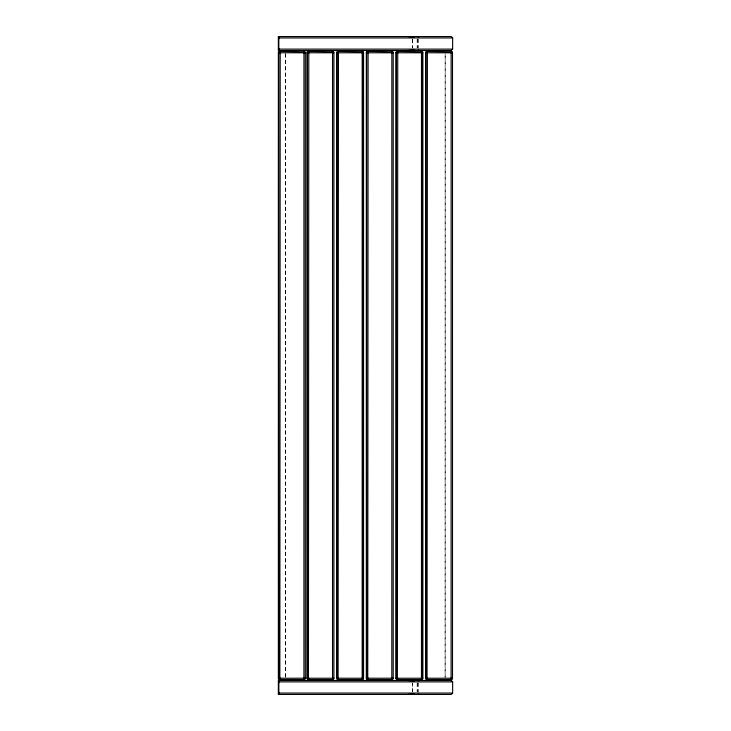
<?xml version="1.0" encoding="UTF-8"?>
<svg xmlns="http://www.w3.org/2000/svg" width="731" height="731" viewBox="0 0 731 731"><rect width="100%" height="100%" fill="white"/><g stroke="black" fill="none" stroke-linecap="round" stroke-linejoin="round"><path stroke-width="0.55" stroke-dasharray="3.65 2.74" d="M412.677 39.346L412.677 47.716M412.677 691.654L412.677 683.284M418.443 39.063L418.443 47.999M418.443 683.001L418.443 691.937M417.748 39.063L417.748 47.999M417.748 683.001L417.748 691.937M417.145 39.063L417.145 47.999M417.145 683.001L417.145 691.937M412.522 39.063L412.522 47.999M412.522 683.001L412.522 691.937M285.401 53.665L285.401 677.335M285.328 53.665L285.328 677.335M445.161 677.335L445.161 53.665L445.088 677.335"/><path stroke-width="1.1" d="M278.822 48.273L278.813 49.607M278.822 692.22L278.776 693.737L278.84 693.052L452.644 693.052L452.644 681.886L451.246 680.488L278.356 680.488L278.356 694.45L451.246 694.45L452.644 693.052M278.785 49.644L278.84 49.114L452.644 49.114L452.644 37.948L451.246 36.55L278.356 36.55L278.356 50.512L451.246 50.512L452.644 49.114M278.813 49.379L278.794 50.512M278.813 693.317L278.794 694.45M303.922 679.565L303.941 51.791L279.754 51.38A1.398 1.398 0 0 0 278.356 52.778L278.356 678.222A1.398 1.398 0 0 0 279.754 679.62L303.904 679.62A1.398 1.398 0 0 0 305.302 678.222L305.302 52.778A1.398 1.398 0 0 0 303.904 51.38L303.922 51.435M332.523 679.565L332.541 51.791L308.427 51.38A1.398 1.398 0 0 0 307.029 52.778L307.029 678.222A1.398 1.398 0 0 0 308.427 679.62L332.504 679.62A1.398 1.398 0 0 0 333.903 678.222L333.903 52.778A1.398 1.398 0 0 0 332.504 51.38L332.523 51.435M362.174 679.565L362.192 51.791L338.069 51.38A1.398 1.398 0 0 0 336.68 52.778L336.68 678.222A1.398 1.398 0 0 0 338.069 679.62L362.156 679.62A1.398 1.398 0 0 0 363.554 678.222L363.554 52.778A1.398 1.398 0 0 0 362.156 51.38L362.174 51.435M391.816 679.565L391.843 51.791L367.72 51.38A1.398 1.398 0 0 0 366.322 52.778L366.322 678.222A1.398 1.398 0 0 0 367.72 679.62L391.807 679.62A1.398 1.398 0 0 0 393.205 678.222L393.205 52.778A1.398 1.398 0 0 0 391.807 51.38L391.816 51.435M421.467 679.565L421.485 51.791L397.372 51.38A1.398 1.398 0 0 0 395.974 52.778L395.974 678.222A1.398 1.398 0 0 0 397.372 679.62L421.458 679.62A1.398 1.398 0 0 0 422.847 678.222L422.847 52.778A1.398 1.398 0 0 0 421.458 51.38L421.467 51.435M278.794 49.809L278.849 37.244L278.822 38.78M451.1 679.62L451.137 51.791L427.023 51.38A1.398 1.398 0 0 0 425.625 52.778L425.625 678.222A1.398 1.398 0 0 0 427.023 679.62L451.1 679.62A1.398 1.398 0 0 0 452.498 678.222L452.498 52.778A1.398 1.398 0 0 0 451.1 51.38M304.334 52.404L303.959 52.778L304.443 52.577M332.934 52.404L332.559 52.778L333.044 52.577M362.576 52.404L362.21 52.778L362.695 52.577M392.227 52.404L391.853 52.778L392.346 52.577M421.878 52.404L421.504 52.778L421.997 52.577M451.53 52.404L451.155 52.778L451.639 52.577M279.854 678.596L280.201 51.435A1.398 1.398 0 0 0 278.794 52.778L278.794 678.222A1.398 1.398 0 0 0 280.192 679.62L280.238 678.222L279.735 678.423M308.455 678.596L308.793 51.38A1.398 1.398 0 0 0 307.395 52.778L307.395 678.222A1.398 1.398 0 0 0 308.793 679.62L308.838 678.222L308.345 678.423M338.106 678.596L338.453 51.435A1.398 1.398 0 0 0 337.046 52.778L337.046 678.222A1.398 1.398 0 0 0 338.435 679.62L338.49 678.222L337.987 678.423M367.757 678.596L368.104 51.435A1.398 1.398 0 0 0 366.688 52.778L366.688 678.222A1.398 1.398 0 0 0 368.086 679.62L368.132 678.222L367.638 678.423M397.399 678.596L397.746 51.435A1.398 1.398 0 0 0 396.339 52.778L396.339 678.222A1.398 1.398 0 0 0 397.737 679.62L397.783 678.222L397.289 678.423M427.05 678.596L427.397 51.435A1.398 1.398 0 0 0 425.99 52.778L425.99 678.222A1.398 1.398 0 0 0 427.388 679.62L427.434 678.222L426.931 678.423M418.15 36.961L419.137 36.55M418.15 680.899L419.137 680.488M414.431 50.101L407.889 50.512M414.431 694.039L407.889 694.45M419.137 694.432L418.15 694.039M278.356 37.244L279.068 37.244M452.644 37.948L278.84 37.948L278.794 37.244M278.356 49.809L279.068 49.809M278.356 52.778L305.302 52.778M307.029 52.778L333.903 52.778M336.68 52.778L363.554 52.778M366.322 52.778L393.205 52.778M395.974 52.778L422.847 52.778M425.625 52.778L452.498 52.778M278.356 678.222L305.302 678.222M307.029 678.222L333.903 678.222M336.68 678.222L363.554 678.222M366.322 678.222L393.205 678.222M395.974 678.222L422.847 678.222M425.625 678.222L452.498 678.222M278.356 681.191L279.068 681.191M452.644 681.886L278.84 681.886L278.794 680.488M278.356 693.756L279.068 693.756M407.889 36.55L414.431 36.961M407.889 680.488L414.431 680.899M419.137 50.512L418.15 50.101M427.05 52.404L427.434 52.778L427.224 52.285M397.399 52.404L397.783 52.778L397.573 52.285M367.757 52.404L368.132 52.778L367.931 52.285M338.106 52.404L338.49 52.778L338.279 52.285M308.455 52.404L308.838 52.778L308.628 52.285M279.854 52.404L280.238 52.778L280.028 52.285M451.53 678.596L451.155 678.222L451.356 678.715M421.878 678.596L421.504 678.222L421.705 678.715M392.227 678.596L391.853 678.222L392.054 678.715M362.576 678.596L362.21 678.222L362.402 678.715M332.934 678.596L332.559 678.222L332.76 678.715M304.334 678.596L303.959 678.222L304.16 678.715M278.849 693.756L278.849 681.191L278.822 682.727M278.794 36.55L278.813 37.683M421.093 51.38A1.398 1.398 0 0 1 422.481 52.778L422.481 678.222A1.398 1.398 0 0 1 421.093 679.62M361.79 51.38A1.398 1.398 0 0 1 363.188 52.778L363.188 678.222A1.398 1.398 0 0 1 361.79 679.62M391.441 51.38A1.398 1.398 0 0 1 392.73 52.248M392.73 678.752A1.398 1.398 0 0 1 391.441 679.62M303.539 51.38A1.398 1.398 0 0 1 304.078 51.49M304.525 51.791A1.398 1.398 0 0 1 304.937 52.778M304.937 678.222A1.398 1.398 0 0 1 304.525 679.209M304.078 679.51A1.398 1.398 0 0 1 303.539 679.62M451.95 678.752A1.398 1.398 0 0 1 450.661 679.62M450.661 51.38A1.398 1.398 0 0 1 451.95 52.248M332.139 51.38A1.398 1.398 0 0 1 332.678 51.49M333.126 51.791A1.398 1.398 0 0 1 333.437 52.248M333.437 678.752A1.398 1.398 0 0 1 333.126 679.209M332.678 679.51A1.398 1.398 0 0 1 332.139 679.62"/></g></svg>
